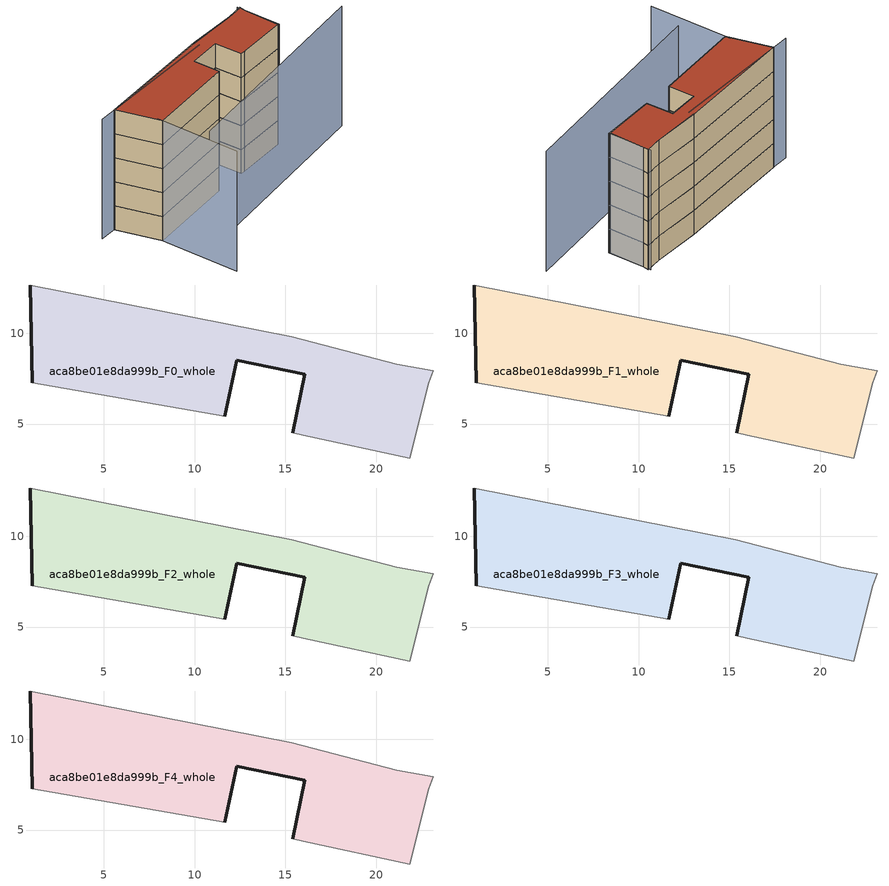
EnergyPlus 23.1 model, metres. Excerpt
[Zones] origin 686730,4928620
aca8be01e8da999b_F0_whole
 floor ground (EU_floor_Construction): 21.84,3.13 22.88,7.28 23.13,7.94 21.13,8.3 15.34,9.81 0.96,12.65 1.06,7.26 11.66,5.44 12.33,8.5 16.07,7.73 15.41,4.52 15.99,4.39 z0
 wall outside (EU_wall_Construction): 15.41,4.52 16.07,7.73 12.33,8.5 11.66,5.44 / 1.06,7.26 0.96,12.65 z0:3
 wall adiabatic (EU_wall_Construction): 11.66,5.44 1.06,7.26 / 0.96,12.65 15.34,9.81 21.13,8.3 23.13,7.94 22.88,7.28 21.84,3.13 15.99,4.39 15.41,4.52 z0:3
aca8be01e8da999b_F1_whole
 floor to aca8be01e8da999b_F0_whole (EU_floor_Construction): 21.84,3.13 22.88,7.28 23.13,7.94 21.13,8.3 15.34,9.81 0.96,12.65 1.06,7.26 11.66,5.44 12.33,8.5 16.07,7.73 15.41,4.52 15.99,4.39 z3
 wall outside (EU_wall_Construction): 15.41,4.52 16.07,7.73 12.33,8.5 11.66,5.44 / 1.06,7.26 0.96,12.65 z3:6
 wall adiabatic (EU_wall_Construction): 11.66,5.44 1.06,7.26 / 0.96,12.65 15.34,9.81 21.13,8.3 23.13,7.94 22.88,7.28 21.84,3.13 15.99,4.39 15.41,4.52 z3:6
aca8be01e8da999b_F2_whole
 floor to aca8be01e8da999b_F1_whole (EU_floor_Construction): 21.84,3.13 22.88,7.28 23.13,7.94 21.13,8.3 15.34,9.81 0.96,12.65 1.06,7.26 11.66,5.44 12.33,8.5 16.07,7.73 15.41,4.52 15.99,4.39 z6
 wall outside (EU_wall_Construction): 15.41,4.52 16.07,7.73 12.33,8.5 11.66,5.44 / 1.06,7.26 0.96,12.65 z6:9
 wall adiabatic (EU_wall_Construction): 11.66,5.44 1.06,7.26 / 0.96,12.65 15.34,9.81 21.13,8.3 23.13,7.94 22.88,7.28 21.84,3.13 15.99,4.39 15.41,4.52 z6:9
aca8be01e8da999b_F3_whole
 floor to aca8be01e8da999b_F2_whole (EU_floor_Construction): 21.84,3.13 22.88,7.28 23.13,7.94 21.13,8.3 15.34,9.81 0.96,12.65 1.06,7.26 11.66,5.44 12.33,8.5 16.07,7.73 15.41,4.52 15.99,4.39 z9
 wall outside (EU_wall_Construction): 15.41,4.52 16.07,7.73 12.33,8.5 11.66,5.44 / 1.06,7.26 0.96,12.65 z9:12
 wall adiabatic (EU_wall_Construction): 11.66,5.44 1.06,7.26 / 0.96,12.65 15.34,9.81 21.13,8.3 23.13,7.94 22.88,7.28 21.84,3.13 15.99,4.39 15.41,4.52 z9:12
aca8be01e8da999b_F4_whole
 floor to aca8be01e8da999b_F3_whole (EU_floor_Construction): 21.84,3.13 22.88,7.28 23.13,7.94 21.13,8.3 15.34,9.81 0.96,12.65 1.06,7.26 11.66,5.44 12.33,8.5 16.07,7.73 15.41,4.52 15.99,4.39 z12
 wall outside (EU_wall_Construction): 15.41,4.52 16.07,7.73 12.33,8.5 11.66,5.44 / 1.06,7.26 0.96,12.65 z12:15
 wall adiabatic (EU_wall_Construction): 11.66,5.44 1.06,7.26 / 0.96,12.65 15.34,9.81 21.13,8.3 23.13,7.94 22.88,7.28 21.84,3.13 15.99,4.39 15.41,4.52 z12:15
 roof outside (EU_roof_Construction): 23.13,7.94 22.88,7.28 21.84,3.13 15.99,4.39 15.41,4.52 16.07,7.73 12.33,8.5 11.66,5.44 1.06,7.26 0.96,12.65 15.34,9.81 21.13,8.3 z15
shading: 1.16,2.08 27.44,-1.61 / 15.28,9.16 -1.04,13.14 / 21.92,3.04 23.09,8.21 / 21.48,8.22 15.33,9.75 / -1.04,-1.87 1.2,7.89 z0:15
[Building]
EU S2 Campaign: North Axis=0; Terrain=City; Solar Distribution=FullExterior
[Site:Location]
Bologna: Latitude=44.5; Longitude=11.25; Time Zone=1; Elevation=37
[SizingPeriod:WeatherFileDays]
AnnualSizingPeriod: Begin Month=1; Begin Day of Month=1; End Month=12; End Day of Month=31; Day of Week for Start Day=Monday; Use Weather File Daylight Saving Period=No; Use Weather File Rain and Snow Indicators=No
[MATERIAL]
EU_InternalMass_Material: Roughness=MediumRough; Thickness=0.1; Conductivity=1; Density=1800; Specific Heat=900; Thermal Absorptance=0.9; Solar Absorptance=0.7; Visible Absorptance=0.7
[MATERIAL:NOMASS] Roughness=MediumRough; Thermal Absorptance=0.9; Solar Absorptance=0.7; Visible Absorptance=0.7
Name | Thermal Resistance
EU_wall_NoMass | 0.779417
EU_roof_NoMass | 0.435466
EU_floor_NoMass | 0.588222
[CONSTRUCTION]
EU_wall_Construction: EU_wall_NoMass
EU_roof_Construction: EU_roof_NoMass
EU_floor_Construction: EU_floor_NoMass
EU_InternalMass_Construction: EU_InternalMass_Material
[ZONE] Type=1; Multiplier=1; Ceiling Height=autocalculate; Floor Area=autocalculate; Part of Total Floor Area=Yes
Name | Volume
aca8be01e8da999b_F0_whole | 296.873
aca8be01e8da999b_F1_whole; aca8be01e8da999b_F2_whole; aca8be01e8da999b_F3_whole; aca8be01e8da999b_F4_whole | 296.874
[INTERNALMASS] Construction=EU_InternalMass_Construction; Surface Area=98.9579
Name | Zone or ZoneList
aca8be01e8da999b_F0_whole_EU_InternalMass | aca8be01e8da999b_F0_whole
aca8be01e8da999b_F1_whole_EU_InternalMass | aca8be01e8da999b_F1_whole
aca8be01e8da999b_F2_whole_EU_InternalMass | aca8be01e8da999b_F2_whole
aca8be01e8da999b_F3_whole_EU_InternalMass | aca8be01e8da999b_F3_whole
aca8be01e8da999b_F4_whole_EU_InternalMass | aca8be01e8da999b_F4_whole
[OTHEREQUIPMENT] Fuel Type=Electricity; Design Level Calculation Method=Watts/Area; Power per Zone Floor Area=1; Fraction Latent=0; Fraction Radiant=0; Fraction Lost=0; Carbon Dioxide Generation Rate=0; EndUse Subcategory=EU_Step8_InternalGains
Name | Zone or ZoneList or Space or SpaceList | Schedule
EU_Step8_InternalGain_aca8be01e8da999b_F0_whole_f000 | aca8be01e8da999b_F0_whole | EU_Step8_GainSchedule_aca8be01e8da999b_F0_whole_f000
EU_Step8_InternalGain_aca8be01e8da999b_F1_whole_f000 | aca8be01e8da999b_F1_whole | EU_Step8_GainSchedule_aca8be01e8da999b_F1_whole_f000
EU_Step8_InternalGain_aca8be01e8da999b_F2_whole_f000 | aca8be01e8da999b_F2_whole | EU_Step8_GainSchedule_aca8be01e8da999b_F2_whole_f000
EU_Step8_InternalGain_aca8be01e8da999b_F3_whole_f000 | aca8be01e8da999b_F3_whole | EU_Step8_GainSchedule_aca8be01e8da999b_F3_whole_f000
EU_Step8_InternalGain_aca8be01e8da999b_F4_whole_f000 | aca8be01e8da999b_F4_whole | EU_Step8_GainSchedule_aca8be01e8da999b_F4_whole_f000
[ZONEVENTILATION:DESIGNFLOWRATE] Schedule=EU_AlwaysOn; Design Flow Rate Calculation Method=AirChanges/Hour; Air Changes per Hour=0.712058; Ventilation Type=Natural; Fan Pressure Rise=0; Fan Total Efficiency=1; Constant Term Coefficient=1; Temperature Term Coefficient=0; Velocity Term Coefficient=0; Velocity Squared Term Coefficient=0; Minimum Indoor Temperature=-100; Maximum Indoor Temperature=100; Delta Temperature=-100; Minimum Outdoor Temperature=-100; Maximum Outdoor Temperature=100; Maximum Wind Speed=40
Name | Zone or ZoneList or Space or SpaceList
EU_ConstantAir_aca8be01e8da999b_F0_whole | aca8be01e8da999b_F0_whole
EU_ConstantAir_aca8be01e8da999b_F1_whole | aca8be01e8da999b_F1_whole
EU_ConstantAir_aca8be01e8da999b_F2_whole | aca8be01e8da999b_F2_whole
EU_ConstantAir_aca8be01e8da999b_F3_whole | aca8be01e8da999b_F3_whole
EU_ConstantAir_aca8be01e8da999b_F4_whole | aca8be01e8da999b_F4_whole
[HVACTEMPLATE:THERMOSTAT] Constant Heating Setpoint=20; Constant Cooling Setpoint=50
EU_HeatOnly_aca8be01e8da999b_F0_whole; EU_HeatOnly_aca8be01e8da999b_F1_whole; EU_HeatOnly_aca8be01e8da999b_F2_whole; EU_HeatOnly_aca8be01e8da999b_F3_whole; EU_HeatOnly_aca8be01e8da999b_F4_whole
[HVACTEMPLATE:ZONE:IDEALLOADSAIRSYSTEM] System Availability Schedule=EU_AlwaysOn; Maximum Heating Supply Air Temperature=50; Minimum Cooling Supply Air Temperature=13; Maximum Heating Supply Air Humidity Ratio=0.0156; Minimum Cooling Supply Air Humidity Ratio=0.0077; Heating Limit=NoLimit; Cooling Limit=NoLimit; Heating Availability Schedule=EU_AlwaysOn; Cooling Availability Schedule=EU_CoolingOff; Dehumidification Control Type=ConstantSensibleHeatRatio; Cooling Sensible Heat Ratio=0.7; Dehumidification Setpoint=60; Humidification Control Type=None; Humidification Setpoint=30; Outdoor Air Method=None; Outdoor Air Flow Rate per Person=0.00944; Outdoor Air Flow Rate per Zone Floor Area=0; Outdoor Air Flow Rate per Zone=0; Demand Controlled Ventilation Type=None; Outdoor Air Economizer Type=NoEconomizer; Heat Recovery Type=None; Sensible Heat Recovery Effectiveness=0.7; Latent Heat Recovery Effectiveness=0.65
Name | Template Thermostat
aca8be01e8da999b_F0_whole | EU_HeatOnly_aca8be01e8da999b_F0_whole
aca8be01e8da999b_F1_whole | EU_HeatOnly_aca8be01e8da999b_F1_whole
aca8be01e8da999b_F2_whole | EU_HeatOnly_aca8be01e8da999b_F2_whole
aca8be01e8da999b_F3_whole | EU_HeatOnly_aca8be01e8da999b_F3_whole
aca8be01e8da999b_F4_whole | EU_HeatOnly_aca8be01e8da999b_F4_whole
[SIZING:ZONE] Zone Cooling Design Supply Air Temperature Input Method=SupplyAirTemperature; Zone Cooling Design Supply Air Temperature=13; Zone Heating Design Supply Air Temperature Input Method=SupplyAirTemperature; Zone Heating Design Supply Air Temperature=50; Zone Cooling Design Supply Air Humidity Ratio=0.008; Zone Heating Design Supply Air Humidity Ratio=0.008; Cooling Design Air Flow Method=DesignDay; Cooling Design Air Flow Rate=0; Cooling Minimum Air Flow per Zone Floor Area=0.000762; Cooling Minimum Air Flow=0; Cooling Minimum Air Flow Fraction=0.2; Heating Design Air Flow Method=DesignDay; Heating Design Air Flow Rate=0; Heating Maximum Air Flow per Zone Floor Area=0.002032; Heating Maximum Air Flow=0.141576; Heating Maximum Air Flow Fraction=0.3; Account for Dedicated Outdoor Air System=No; Dedicated Outdoor Air System Control Strategy=NeutralSupplyAir; Dedicated Outdoor Air Low Setpoint Temperature for Design=autosize; Dedicated Outdoor Air High Setpoint Temperature for Design=autosize; Zone Load Sizing Method=Sensible Load Only No Latent Load; Zone Latent Cooling Design Supply Air Humidity Ratio Input Method=HumidityRatioDifference; Zone Cooling Design Supply Air Humidity Ratio Difference=0.005; Zone Latent Heating Design Supply Air Humidity Ratio Input Method=HumidityRatioDifference; Zone Humidification Design Supply Air Humidity Ratio Difference=0.005
aca8be01e8da999b_F0_whole; aca8be01e8da999b_F1_whole; aca8be01e8da999b_F2_whole; aca8be01e8da999b_F3_whole; aca8be01e8da999b_F4_whole
[SCHEDULE:CONSTANT]
Name | Hourly Value
EU_AlwaysOn | 1
EU_CoolingOff | 0
[SCHEDULE:FILE] Column Number=1; Rows to Skip at Top=0; Number of Hours of Data=8760; Column Separator=Comma; Interpolate to Timestep=No; Minutes per Item=60; Adjust Schedule for Daylight Savings=Yes
Name | File
EU_Step8_GainSchedule_aca8be01e8da999b_F0_whole_f000 | ../../schedules/aca8be01e8da999b/aca8be01e8da999b_F0_whole_f000_gain.csv
EU_Step8_GainSchedule_aca8be01e8da999b_F1_whole_f000 | ../../schedules/aca8be01e8da999b/aca8be01e8da999b_F1_whole_f000_gain.csv
EU_Step8_GainSchedule_aca8be01e8da999b_F2_whole_f000 | ../../schedules/aca8be01e8da999b/aca8be01e8da999b_F2_whole_f000_gain.csv
EU_Step8_GainSchedule_aca8be01e8da999b_F3_whole_f000 | ../../schedules/aca8be01e8da999b/aca8be01e8da999b_F3_whole_f000_gain.csv
EU_Step8_GainSchedule_aca8be01e8da999b_F4_whole_f000 | ../../schedules/aca8be01e8da999b/aca8be01e8da999b_F4_whole_f000_gain.csv
